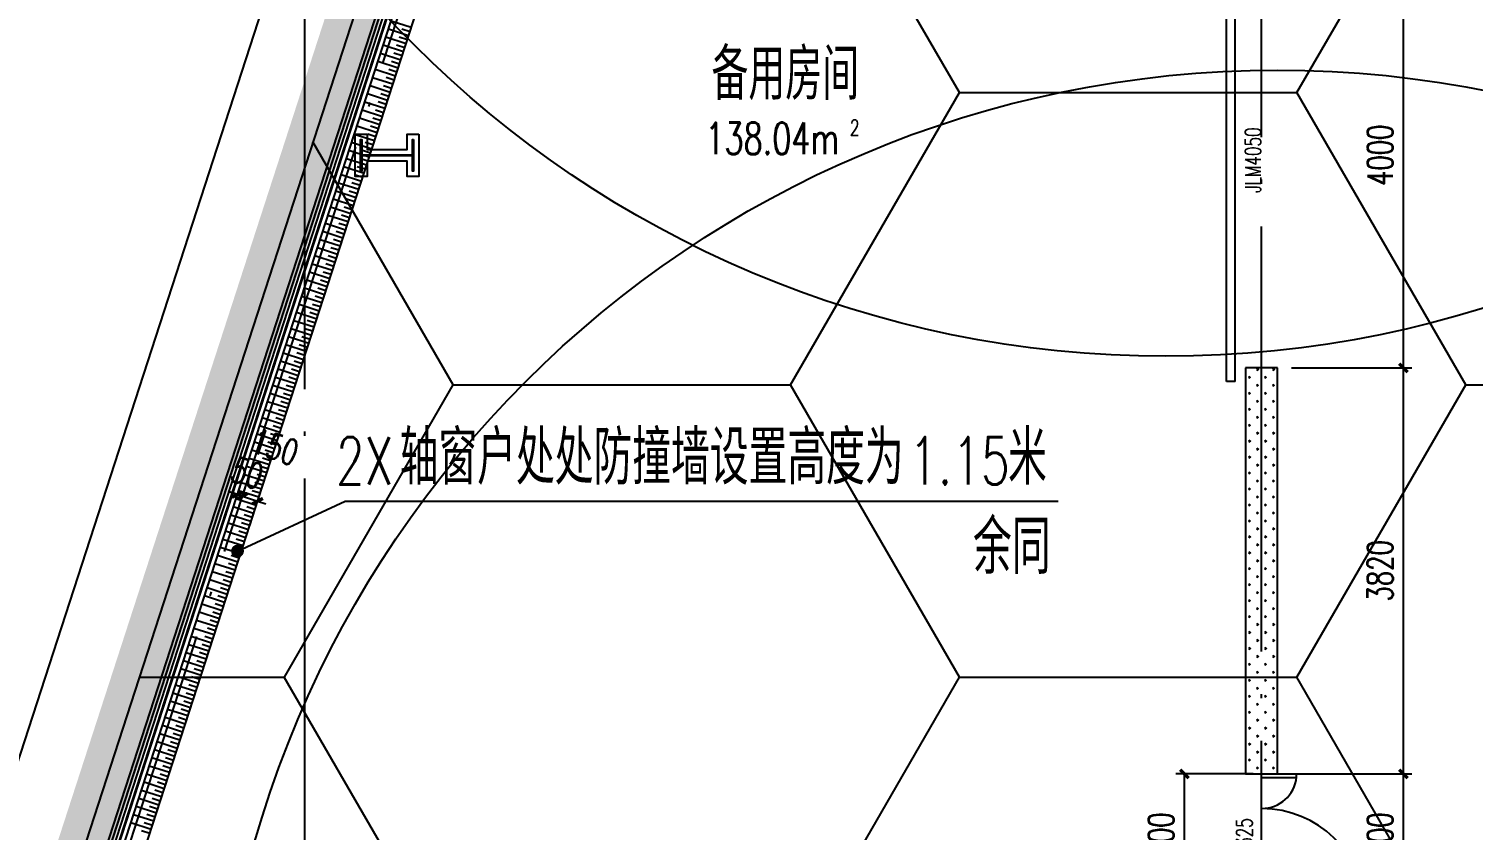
# Model space of a CAD drawing. Extents: x -821772 to -21949, y 506164 to 1049594.
# Drawn here: x -275449 to -261865, y 691471 to 699009 of the extents above; entities that cross this region are included whole.
import ezdxf
from ezdxf.xclip import XClip

# ---------------------------------------------------------------- set-up
doc = ezdxf.new("R2010")
doc.units = 0
doc.header["$LTSCALE"] = 1000
doc.header["$MEASUREMENT"] = 0
doc.header["$XCLIPFRAME"] = 2
for name, pattern in [('10平面20250807_t3$0$10平面$0$DASH', [0.35, 0.25, -0.1]), ('10平面20250807_t3$0$DOTE', [2.42, 2, -0.2, 0.02, -0.2]), ('DASH', [0.35, 0.25, -0.1])]:
    doc.linetypes.add(name, pattern=pattern)
doc.layers.get('Defpoints').update_dxf_attribs({"color": 210})
doc.layers.add('1-防火分区线', color=201, linetype='DASH', lineweight=50)
for name, color, linetype in [('10平面20250807_t3$0$10平面$0$WINDOW', 8, 'Continuous'), ('10平面20250807_t3$0$10平面$0$WINDOW_TEXT', 8, 'Continuous'), ('10平面20250807_t3$0$99平面图例外参$0$A-HATCH-2', 8, 'Continuous'), ('10平面20250807_t3$0$A-AXIS-DOTE', 8, '10平面20250807_t3$0$DOTE'), ('10平面20250807_t3$0$A-AXIS-DP', 8, 'Continuous'), ('10平面20250807_t3$0$A-HATCH-2', 8, 'Continuous'), ('10平面20250807_t3$0$A-LIN-V', 8, 'Continuous'), ('10平面20250807_t3$0$A-WINDOW', 8, 'Continuous'), ('10平面20250807_t3$0$AS-WALL', 8, 'Continuous'), ('10平面20250807_t3$0$AS-结构边线层', 8, 'Continuous'), ('10平面20250807_t3$0$DIM_SYMB', 8, 'Continuous'), ('10平面20250807_t3$0$PUB_HATCH', 8, 'Continuous'), ('10平面20250807_t3$0$PUB_TEXT', 8, 'Continuous'), ('10平面20250807_t3$0$SB_ZF消火栓', 10, 'Continuous'), ('10平面20250807_t3$0$建-墙-幕', 8, 'Continuous'), ('10平面20250807_t3$0$建-房间', 8, 'Continuous'), ('PUB_HATCH', 8, 'Continuous')]:
    doc.layers.add(name, color=color, linetype=linetype)
doc.layers.add('10平面20250807_t3$0$A-加建区域', color=8, linetype='Continuous', plot=False)
doc.styles.add('10平面20250807_t3$0$10平面$0$_TCH_WINDOW', font='SIMPLEX', dxfattribs={"height": 3.5, "bigfont": 'GBCBIG'})
doc.styles.add('10平面20250807_t3$0$_TCH_DIM', font='SIMPLEX', dxfattribs={"bigfont": 'GBCBIG'})
doc.styles.add('10平面20250807_t3$0$_TCH_DIM_T3', font='SIMPLEX', dxfattribs={"width": 0.705882, "bigfont": 'GBCBIG'})
doc.styles.add('10平面20250807_t3$0$A-AREA', font='SIMPLEX', dxfattribs={"bigfont": 'GBCBIG'})
doc.dimstyles.new('10平面20250807_t3$0$_TCH_ARCH&&80', dxfattribs={"dimtxt": 238, "dimasz": 80, "dimexe": 80, "dimexo": 80, "dimgap": 101, "dimtad": 1, "dimdec": 0, "dimzin": 0, "dimdsep": 46, "dimtxsty": '10平面20250807_t3$0$_TCH_DIM_T3', "dimblk": '10平面20250807_t3$0$_ArchTick', "dimcen": 0.09, "dimclrt": 7, "dimazin": 2, "dimtfac": 1, "dimtdec": 0, "dimtix": 1, "dimtmove": 2, "dimatfit": 3, "dimfxl": 0, "dimtolj": 1, "dimtzin": 0, "dimarcsym": 0})

# ---------------------------------------------------------------- blocks, each defined once
blk = doc.blocks.new('10平面20250807_t3$0$dote')
at = {"layer": '10平面20250807_t3$0$A-AXIS-DOTE', "ltscale": 2}
for p, q in [((-52117.8, -264080), (-52117.8, -75950)), ((-43117.8, -169748.9), (-43117.8, -75950))]:
    blk.add_line(p, q, dxfattribs=at)
blk.add_lwpolyline([(-66316.4, -152160.4), (-42470.2, -78666)], dxfattribs=at)
blk = doc.blocks.new('10平面20250807_t3$0$43243')
at = {"layer": '10平面20250807_t3$0$AS-结构边线层'}
blk.add_lwpolyline([(-229294, 723090), (-250514, 723090), (-250514, 722920), (-252354, 722920), (-252354, 722470), (-254454, 722470), (-254454, 722920), (-264361, 722920), (-285754, 656986), (-285754, 639720), (-254454, 639720), (-254454, 640170), (-252354, 640170), (-252354, 639720), (-250514, 639720), (-250514, 639550), (-229294, 639550)], dxfattribs=at)
blk = doc.blocks.new('10平面20250807_t3$0$342343243')
at = {"layer": '10平面20250807_t3$0$A-AXIS-DP', "color": 5}
blk.add_lwpolyline([(-155704, 832070), (-155404, 832070), (-155404, 832058), (-155550, 832058), (-155550, 831582), (-155404, 831582), (-155404, 831570), (-155704, 831570), (-155704, 831582), (-155558, 831582), (-155558, 832058), (-155704, 832058), (-155704, 832070)], close=True, dxfattribs=at)
at = {"layer": '10平面20250807_t3$0$A-HATCH-2'}
blk.add_lwpolyline([(-155754, 832120), (-155354, 832120), (-155354, 832008), (-155500, 832008), (-155500, 831632), (-155354, 831632), (-155354, 831520), (-155754, 831520), (-155754, 831632), (-155608, 831632), (-155608, 832008), (-155754, 832008)], close=True, dxfattribs=at)
blk = doc.blocks.new('10平面20250807_t3$0$33333')
at = {"layer": '10平面20250807_t3$0$A-AXIS-DP', "rotation": 270}
blk.add_blockref('10平面20250807_t3$0$342343243', (-1103900, 542266), dxfattribs=at)
blk = doc.blocks.new('10平面20250807_t3$0$99平面图例外参$0$$LinePat$填挖边坡')
at = {"color": 0}
for p, q in [((0, 0), (0, -1500)), ((300, 0), (300, -600))]:
    blk.add_line(p, q, dxfattribs=at)
at = {"layer": 'Defpoints', "color": 0}
blk.add_point((600, 0), dxfattribs=at)
blk = doc.blocks.new('10平面20250807_t3$0$34242343243')
at = {"layer": '10平面20250807_t3$0$A-LIN-V'}
for p, q in [((-285554, 657440), (-269808, 705970)), ((-285354, 657409), (-269598, 705970))]:
    blk.add_line(p, q, dxfattribs=at)
at = {"layer": '10平面20250807_t3$0$99平面图例外参$0$A-HATCH-2', "color": 203, "xscale": 0.1335019788313109, "yscale": 0.1333333333333333, "zscale": 0.1333333333333333, "rotation": 252.0237134181384}
for p in [(-271852, 699021), (-271877, 698945), (-271927, 698793), (-271902, 698869), (-271976, 698640), (-271951, 698716), (-272026, 698488), (-272001, 698564), (-272075, 698335), (-272050, 698412), (-272100, 698259), (-272149, 698107), (-272124, 698183), (-272199, 697955), (-272174, 698031), (-272248, 697802), (-272223, 697878), (-272273, 697726), (-272322, 697574), (-272297, 697650), (-272372, 697421), (-272347, 697497), (-272421, 697269), (-272396, 697345), (-272470, 697116), (-272446, 697193), (-272495, 697040), (-272545, 696888), (-272520, 696964), (-272594, 696735), (-272569, 696812), (-272644, 696583), (-272619, 696659), (-272693, 696431), (-272668, 696507), (-272718, 696355), (-272767, 696202), (-272742, 696278), (-272817, 696050), (-272792, 696126), (-272866, 695897), (-272841, 695974), (-272891, 695821), (-272940, 695669), (-272915, 695745), (-272990, 695516), (-272965, 695593), (-273039, 695364), (-273014, 695440), (-273089, 695212), (-273064, 695288), (-273113, 695135), (-273163, 694983), (-273138, 695059), (-273212, 694831), (-273187, 694907), (-273262, 694678), (-273237, 694754), (-273311, 694526), (-273286, 694602), (-273336, 694450), (-273385, 694297), (-273360, 694374), (-273435, 694145), (-273410, 694221), (-273484, 693993), (-273459, 694069), (-273509, 693916), (-273558, 693764), (-273534, 693840), (-273608, 693612), (-273583, 693688), (-273657, 693459), (-273632, 693535), (-273707, 693307), (-273682, 693383), (-273731, 693231), (-273781, 693078), (-273756, 693154), (-273830, 692926), (-273805, 693002), (-273880, 692774), (-273855, 692850), (-273904, 692697), (-273954, 692545), (-273929, 692621), (-274003, 692393), (-273978, 692469), (-274053, 692240), (-274028, 692316), (-274102, 692088), (-274077, 692164), (-274127, 692012), (-274176, 691859), (-274152, 691935), (-274226, 691707), (-274201, 691783), (-274275, 691554), (-274250, 691631), (-274300, 691478)]:
    blk.add_blockref('10平面20250807_t3$0$99平面图例外参$0$$LinePat$填挖边坡', p, dxfattribs=at)
blk = doc.blocks.new('10平面20250807_t3$0$DOOR2DLIB$SYSLIB$00000123')
at = {"color": 0}
for p, q in [((0.475, -0.001), (0.475, 0.752)), ((0.475, 0.752), (0.5, 0.752)), ((0.5, -0.001), (0.5, 0.752)), ((-0.5, 0), (-0.5, 0.252)), ((-0.475, 0.252), (-0.5, 0.252)), ((-0.475, 0), (-0.475, 0.252)), ((-0.475, 0), (-0.5, 0)), ((0.475, -0.001), (0.5, -0.001))]:
    blk.add_line(p, q, dxfattribs=at)
for centre, radius, start, end in [((0.505, -0.002), 0.755, 92.2493, 179.7238), ((-0.501, 0.003), 0.251, 359.7899, 84.0974)]:
    blk.add_arc(centre, radius, start, end, dxfattribs=at)
blk = doc.blocks.new('10平面20250807_t3$0$10平面$0$$DorLib2D$00000126')
at = {"color": 0, "linetype": 'Continuous'}
for p, q in [((-0.532, 0.5), (-0.532, 0.9)), ((0.532, 0.9), (0.532, 0.5))]:
    blk.add_line(p, q, dxfattribs=at)
at = {"color": 0, "linetype": '10平面20250807_t3$0$10平面$0$DASH'}
for p, q in [((-0.532, 0.9), (0.532, 0.9)), ((-0.532, 0.5), (0.532, 0.5))]:
    blk.add_line(p, q, dxfattribs=at)
blk = doc.blocks.new('10平面20250807_t3$0$423432433333')
at = {"layer": '10平面20250807_t3$0$PUB_HATCH'}
h = blk.add_hatch(dxfattribs=at)
h.set_pattern_fill('石膏板', color=256, scale=30, style=0)
h.set_pattern_definition([(45, (25.49, 21.51), (-75.000002, 75.000002), [24, -82.06602]), (135, (192.46, 21.51), (-75.000002, -75.000002), [24, -82.06602])])
h.paths.add_polyline_path([(-261310, 695870), (-261310, 692050), (-261010, 692050), (-261010, 695870)])
at = {"layer": '10平面20250807_t3$0$AS-WALL'}
for p, q in [((-261310, 695870), (-261310, 692050)), ((-261010, 695870), (-261310, 695870)), ((-261010, 692050), (-261010, 695870)), ((-261310, 692050), (-261010, 692050))]:
    blk.add_line(p, q, dxfattribs=at)
at = {"layer": '10平面20250807_t3$0$10平面$0$WINDOW'}
ref = blk.add_blockref('10平面20250807_t3$0$10平面$0$$DorLib2D$00000126', (-261310, 697870), dxfattribs=dict(at, xscale=-4000, yscale=-200, zscale=200, rotation=269.9999999997814))
ref.add_attrib('A', 'JLM4050', (-261166, 697516), dxfattribs={"layer": '10平面20250807_t3$0$10平面$0$WINDOW_TEXT', "ltscale": 500, "height": 148.8, "rotation": 90, "style": '10平面20250807_t3$0$10平面$0$_TCH_WINDOW', "width": 0.705882})
ref = blk.add_blockref('10平面20250807_t3$0$DOOR2DLIB$SYSLIB$00000123', (-261160, 691400), dxfattribs=dict(at, xscale=-1300, yscale=-1300, zscale=300, rotation=90.00000000093488))
ref.add_attrib('A', 'M1325', (-261247, 691165), dxfattribs={"layer": '10平面20250807_t3$0$10平面$0$WINDOW_TEXT', "ltscale": 500, "height": 148.8, "rotation": 90, "style": '10平面20250807_t3$0$10平面$0$_TCH_WINDOW', "width": 0.705882})
blk = doc.blocks.new('10平面20250807_t3$0$A$C5D961328')
at = {"layer": '10平面20250807_t3$0$A-LIN-V', "ltscale": 500}
blk.add_circle((350, 40), 10001, dxfattribs=at)
blk = doc.blocks.new('10平面20250807_t3$0$234243242332')
at = {"layer": '10平面20250807_t3$0$SB_ZF消火栓'}
for p, rotation in [((-264404, 705970), 180), ((-263744, 688970), 270)]:
    blk.add_blockref('10平面20250807_t3$0$A$C5D961328', p, dxfattribs=dict(at, rotation=rotation))
blk = doc.blocks.new('10平面20250807_t3$0$_ArchTick')
at = {"color": 0, "linetype": 'ByBlock', "const_width": 0.4}
blk.add_lwpolyline([(-0.5, -0.5), (0.5, 0.5)], dxfattribs=at)
blk = doc.blocks.new('*D11364')
at = {"layer": '10平面20250807_t3$0$A-AXIS-DP', "color": 0, "lineweight": -2}
for p, q in [((-273488, 694628), (-273564, 694653)), ((-273562, 694400), (-273463, 694704)), ((-273515, 694384), (-273416, 694689)), ((-273488, 694628), (-273441, 694613)), ((-273441, 694613), (-273364, 694588))]:
    blk.add_line(p, q, dxfattribs=at)
at = {"layer": 'Defpoints', "color": 0}
for p in [(-273441, 694613), (-273587, 694324), (-273539, 694308)]:
    blk.add_point(p, dxfattribs=at)
at = {"layer": '10平面20250807_t3$0$A-AXIS-DP', "color": 0, "lineweight": -2, "xscale": 80, "yscale": 80, "zscale": 80}
for p, rotation in [((-273488, 694628), 342.0237134181228), ((-273441, 694613), 162.0237134181229)]:
    blk.add_blockref('10平面20250807_t3$0$_ArchTick', p, dxfattribs=dict(at, rotation=rotation))
at = {"layer": '10平面20250807_t3$0$A-AXIS-DP', "color": 7, "insert": (-273396, 694830), "char_height": 238, "attachment_point": 5, "rotation": 342.0237, "style": '10平面20250807_t3$0$_TCH_DIM_T3'}
blk.add_mtext('\\A1;50', dxfattribs=at)
blk = doc.blocks.new('*D11365')
at = {"layer": '10平面20250807_t3$0$A-AXIS-DP', "color": 0, "lineweight": -2}
for p, q in [((-273441, 694613), (-273517, 694637)), ((-273515, 694384), (-273416, 694689)), ((-273441, 694613), (-273298, 694566)), ((-273372, 694338), (-273273, 694642)), ((-273298, 694566), (-273222, 694542))]:
    blk.add_line(p, q, dxfattribs=at)
at = {"layer": 'Defpoints', "color": 0}
for p in [(-273298, 694566), (-273539, 694308), (-273397, 694262)]:
    blk.add_point(p, dxfattribs=at)
at = {"layer": '10平面20250807_t3$0$A-AXIS-DP', "color": 0, "lineweight": -2, "xscale": 80, "yscale": 80, "zscale": 80}
for p, rotation in [((-273441, 694613), 342.0237134181606), ((-273298, 694566), 162.0237134181606)]:
    blk.add_blockref('10平面20250807_t3$0$_ArchTick', p, dxfattribs=dict(at, rotation=rotation))
at = {"layer": '10平面20250807_t3$0$A-AXIS-DP', "color": 7, "insert": (-273133, 695075), "char_height": 238, "attachment_point": 5, "rotation": 342.0237, "style": '10平面20250807_t3$0$_TCH_DIM_T3'}
blk.add_mtext('\\A1;150', dxfattribs=at)
blk = doc.blocks.new('*D11941')
at = {"layer": '10平面20250807_t3$0$A-AXIS-DP', "color": 0, "lineweight": -2}
for p, q in [((-263574, 699820), (-262440, 699820)), ((-262520, 695820), (-262520, 699820)), ((-263574, 695820), (-262440, 695820))]:
    blk.add_line(p, q, dxfattribs=at)
at = {"layer": 'Defpoints', "color": 0}
for p in [(-263654, 699820), (-262520, 699820), (-263654, 695820)]:
    blk.add_point(p, dxfattribs=at)
at = {"layer": '10平面20250807_t3$0$A-AXIS-DP', "color": 0, "lineweight": -2, "xscale": 80, "yscale": 80, "zscale": 80}
for p, rotation in [((-262520, 699820), 90), ((-262520, 695820), 270)]:
    blk.add_blockref('10平面20250807_t3$0$_ArchTick', p, dxfattribs=dict(at, rotation=rotation))
at = {"layer": '10平面20250807_t3$0$A-AXIS-DP', "color": 7, "insert": (-262740, 697820), "char_height": 238, "attachment_point": 5, "rotation": 90, "style": '10平面20250807_t3$0$_TCH_DIM_T3'}
blk.add_mtext('\\A1;4000', dxfattribs=at)
blk = doc.blocks.new('*D11942')
at = {"layer": '10平面20250807_t3$0$A-AXIS-DP', "color": 0, "lineweight": -2}
for p, q in [((-263574, 695820), (-262440, 695820)), ((-262520, 692000), (-262520, 695820)), ((-263574, 692000), (-262440, 692000))]:
    blk.add_line(p, q, dxfattribs=at)
at = {"layer": 'Defpoints', "color": 0}
for p in [(-263654, 695820), (-262520, 695820), (-263654, 692000)]:
    blk.add_point(p, dxfattribs=at)
at = {"layer": '10平面20250807_t3$0$A-AXIS-DP', "color": 0, "lineweight": -2, "xscale": 80, "yscale": 80, "zscale": 80}
for p, rotation in [((-262520, 695820), 90), ((-262520, 692000), 270)]:
    blk.add_blockref('10平面20250807_t3$0$_ArchTick', p, dxfattribs=dict(at, rotation=rotation))
at = {"layer": '10平面20250807_t3$0$A-AXIS-DP', "color": 7, "insert": (-262740, 693910), "char_height": 238, "attachment_point": 5, "rotation": 90, "style": '10平面20250807_t3$0$_TCH_DIM_T3'}
blk.add_mtext('\\A1;3820', dxfattribs=at)
blk = doc.blocks.new('*D11943')
at = {"layer": '10平面20250807_t3$0$A-AXIS-DP', "color": 0, "lineweight": -2}
for p, q in [((-263574, 692000), (-262440, 692000)), ((-262520, 690700), (-262520, 692000)), ((-263574, 690700), (-262440, 690700))]:
    blk.add_line(p, q, dxfattribs=at)
at = {"layer": 'Defpoints', "color": 0}
for p in [(-263654, 692000), (-262520, 692000), (-263654, 690700)]:
    blk.add_point(p, dxfattribs=at)
at = {"layer": '10平面20250807_t3$0$A-AXIS-DP', "color": 0, "lineweight": -2, "xscale": 80, "yscale": 80, "zscale": 80}
for p, rotation in [((-262520, 692000), 90), ((-262520, 690700), 270)]:
    blk.add_blockref('10平面20250807_t3$0$_ArchTick', p, dxfattribs=dict(at, rotation=rotation))
at = {"layer": '10平面20250807_t3$0$A-AXIS-DP', "color": 7, "insert": (-262740, 691350), "char_height": 238, "attachment_point": 5, "rotation": 90, "style": '10平面20250807_t3$0$_TCH_DIM_T3'}
blk.add_mtext('\\A1;1300', dxfattribs=at)
blk = doc.blocks.new('*D11959')
at = {"layer": '10平面20250807_t3$0$A-AXIS-DP', "color": 0, "lineweight": -2}
for p, q in [((-263934, 692000), (-264660, 692000)), ((-264580, 690700), (-264580, 692000)), ((-263934, 690700), (-264660, 690700))]:
    blk.add_line(p, q, dxfattribs=at)
at = {"layer": 'Defpoints', "color": 0}
for p in [(-264580, 692000), (-263854, 692000), (-263854, 690700)]:
    blk.add_point(p, dxfattribs=at)
at = {"layer": '10平面20250807_t3$0$A-AXIS-DP', "color": 0, "lineweight": -2, "xscale": 80, "yscale": 80, "zscale": 80}
for p, rotation in [((-264580, 692000), 90), ((-264580, 690700), 270)]:
    blk.add_blockref('10平面20250807_t3$0$_ArchTick', p, dxfattribs=dict(at, rotation=rotation))
at = {"layer": '10平面20250807_t3$0$A-AXIS-DP', "color": 7, "insert": (-264800, 691350), "char_height": 238, "attachment_point": 5, "rotation": 90, "style": '10平面20250807_t3$0$_TCH_DIM_T3'}
blk.add_mtext('\\A1;1300', dxfattribs=at)
blk = doc.blocks.new('*D12362')
at = {"layer": '10平面20250807_t3$0$A-AXIS-DP', "color": 0, "lineweight": -2}
for p, q in [((-286841, 657322), (-270943, 706321)), ((-270032, 706026), (-271019, 706346)), ((-285930, 657026), (-286917, 657347))]:
    blk.add_line(p, q, dxfattribs=at)
at = {"layer": 'Defpoints', "color": 0}
for p in [(-270943, 706321), (-269956, 706001), (-285854, 657002)]:
    blk.add_point(p, dxfattribs=at)
at = {"layer": '10平面20250807_t3$0$A-AXIS-DP', "color": 0, "lineweight": -2, "xscale": 80, "yscale": 80, "zscale": 80}
for p, rotation in [((-270943, 706321), 72.02371341813645), ((-286841, 657322), 252.0237134181365)]:
    blk.add_blockref('10平面20250807_t3$0$_ArchTick', p, dxfattribs=dict(at, rotation=rotation))
at = {"layer": '10平面20250807_t3$0$A-AXIS-DP', "color": 7, "insert": (-279101, 681889), "char_height": 238, "attachment_point": 5, "rotation": 72.0237, "style": '10平面20250807_t3$0$_TCH_DIM_T3'}
blk.add_mtext('\\A1;51514', dxfattribs=at)
blk = doc.blocks.new('10平面20250807_t3')
at = {"layer": '10平面20250807_t3$0$A-LIN-V'}
blk.add_lwpolyline([(-286054.2, 654570), (-286054.2, 657017.5), (-268359.9, 711551.6), (-268074.6, 711459)], dxfattribs=at)
at = {"layer": '10平面20250807_t3$0$DIM_SYMB'}
for p, q in [((-273486.7, 694096.3), (-272473, 694565.1)), ((-273486.7, 694096.3), (-272473, 694565.1)), ((-272473, 694565.1), (-265768.8, 694565.1))]:
    blk.add_line(p, q, dxfattribs=at)
at = {"layer": '10平面20250807_t3$0$DIM_SYMB', "const_width": 60}
blk.add_lwpolyline([(-273514, 694083.7, 1), (-273459.5, 694108.9, 1)], format="xyb", close=True, dxfattribs=at)
blk.add_lwpolyline([(-273514, 694083.7, 1), (-273459.5, 694108.9, 1)], format="xyb", close=True, dxfattribs=at)
at = {"layer": '10平面20250807_t3$0$建-墙-幕'}
for p, q in [((-275282, 689585.4), (-267446.2, 713735.4)), ((-275250.3, 689575.1), (-267414.5, 713725.1)), ((-275218.6, 689564.9), (-267382.8, 713714.9)), ((-275186.9, 689554.6), (-267351.1, 713704.6))]:
    blk.add_line(p, q, dxfattribs=at)
at = {"layer": '10平面20250807_t3$0$A-WINDOW'}
for name in ['10平面20250807_t3$0$43243', '10平面20250807_t3$0$33333']:
    blk.add_blockref(name, (0, 0), dxfattribs=at)
at = {"layer": '10平面20250807_t3$0$A-加建区域'}
blk.add_blockref('10平面20250807_t3$0$423432433333', (-2694.2, -50), dxfattribs=at)
at = {"layer": '10平面20250807_t3$0$AS-WALL'}
blk.add_blockref('10平面20250807_t3$0$dote', (-220736.4, 804820), dxfattribs=at)
at = {"layer": '10平面20250807_t3$0$DIM_SYMB'}
blk.add_blockref('10平面20250807_t3$0$34242343243', (0, 0), dxfattribs=at)
at = {"layer": '10平面20250807_t3$0$SB_ZF消火栓', "linetype": 'Continuous'}
blk.add_blockref('10平面20250807_t3$0$234243242332', (0, 0), dxfattribs=at)
at = {"layer": '10平面20250807_t3$0$PUB_TEXT', "style": '10平面20250807_t3$0$_TCH_DIM'}
for s, height, p in [('轴窗户处处防撞墙设置高度为', 506.383, (-271961.1, 694722.6)), ('米', 506.4, (-266239, 694722.6)), ('余同', 506.38, (-266568.6, 693882.6))]:
    blk.add_text(s, height=height, dxfattribs=at).set_placement(p)
at = {"layer": '10平面20250807_t3$0$PUB_TEXT', "style": '10平面20250807_t3$0$_TCH_DIM', "width": 0.705882}
for s, p in [('2X', (-272561.1, 694722.6)), ('1.15', (-267169, 694722.6))]:
    blk.add_text(s, height=446.25, dxfattribs=at).set_placement(p)
at = {"layer": '10平面20250807_t3$0$建-房间', "style": '10平面20250807_t3$0$A-AREA'}
blk.add_text('备用房间', height=482.27, dxfattribs=at).set_placement((-269028.7, 698341.4))
at = {"layer": '10平面20250807_t3$0$建-房间', "style": '10平面20250807_t3$0$A-AREA', "width": 0.705882}
for s, height, p in [('138.04m', 297.5, (-269086.7, 697829.6)), ('2', 148.8, (-267726.7, 698004.6))]:
    blk.add_text(s, height=height, dxfattribs=at).set_placement(p)
at = {"layer": '10平面20250807_t3$0$A-AXIS-DP'}
for p1, p2, distance, picture, middle in [((-285854.2, 657001.6), (-269955.8, 706000.9), 1037.5, '*D12362', (-279101.1, 681889.3)), ((-263654.2, 695820), (-263654.2, 699820), -1134.2, '*D11941', (-262740, 697820)), ((-263654.2, 692000), (-263654.2, 695820), -1134.2, '*D11942', (-262740, 693910)), ((-273586.9, 694323.6), (-273539.4, 694308.2), 320, '*D11364', (-273396.5, 694829.6)), ((-263854.2, 690700), (-263854.2, 692000), 725.8, '*D11959', (-264800, 691350)), ((-263654.2, 690700), (-263654.2, 692000), -1134.2, '*D11943', (-262740, 691350))]:
    dim = blk.add_aligned_dim(p1=p1, p2=p2, distance=distance, dimstyle='10平面20250807_t3$0$_TCH_ARCH&&80', dxfattribs=at)
    dim.commit()
    dim.dimension.update_dxf_attribs({"geometry": picture, "text_midpoint": middle})
dim = blk.add_linear_dim(base=(-273297.9, 694566.3), p1=(-273539.4, 694308.2), p2=(-273396.7, 694261.9), angle=342.02371, dimstyle='10平面20250807_t3$0$_TCH_ARCH&&80', dxfattribs=at)
dim.commit()
dim.dimension.update_dxf_attribs({"geometry": '*D11365', "text_midpoint": (-273132.7, 695075.5), "dimtype": 129})

msp = doc.modelspace()

# ---------------------------------------------------------------- block references
at = {"ltscale": 100}
ref = msp.add_blockref('10平面20250807_t3', (0, 0), dxfattribs=at)
XClip(ref).set_block_clipping_path([(-386212.6353242097, 506163.79756496), (-21948.7593967821, 884998.2285294847)])

# ---------------------------------------------------------------- next in the draw order: hatches: boundary and pattern name
at = {"layer": 'PUB_HATCH', "ltscale": 5000}
h = msp.add_hatch(dxfattribs=at)
h.set_pattern_fill('HONEY', color=8, scale=2000)
h.set_pattern_definition([(0, (0, 0), (4762.5, 2749.63), [3175, -6350]), (120, (0, 0), (-4762.499, 2749.631), [3175, -6350]), (60, (0, 0), (0.0006, 5499.261), [-6350, 3175])])
h.paths.add_polyline_path([(-198854.2, 639470), (-198854.2, 639970), (-200254.2, 639970), (-200254.2, 639470), (-252854.2, 639470), (-252854.2, 639970), (-254254.2, 639970), (-254254.2, 639470), (-286054.2, 639470), (-286054.2, 657033.3), (-264595.3, 723170), (-254254.2, 723170), (-254254.2, 722670), (-252854.2, 722670), (-252854.2, 723170), (-200254.2, 723170), (-200254.2, 722670), (-198854.2, 722670), (-198854.2, 723170), (-146254.2, 723170), (-146254.2, 722670), (-144854.2, 722670), (-144854.2, 723170), (-128054.2, 723170), (-128054.2, 639470), (-144854.2, 639470), (-144854.2, 639970), (-146254.2, 639970), (-146254.2, 639470)])

# ---------------------------------------------------------------- next in the draw order: linework, layer by layer
at = {"layer": '1-防火分区线', "color": 1, "linetype": 'DASH', "ltscale": 5, "const_width": 500}
msp.add_lwpolyline([(-146254.2, 639470), (-198854.2, 639470), (-198854.2, 639970), (-200254.2, 639970), (-200254.2, 639470), (-252854.2, 639470), (-252854.2, 639970), (-254254.2, 639970), (-254254.2, 639470), (-286054.2, 639470), (-286054.2, 657033.3), (-264595.3, 723170), (-264595.3, 723170), (-254254.2, 723170), (-254254.2, 722670), (-252854.2, 722670), (-252854.2, 723170), (-200254.2, 723170), (-200254.2, 722670), (-198854.2, 722670), (-198854.2, 723170), (-146254.2, 723170)], dxfattribs=at)

doc.saveas('drawing.dxf')
